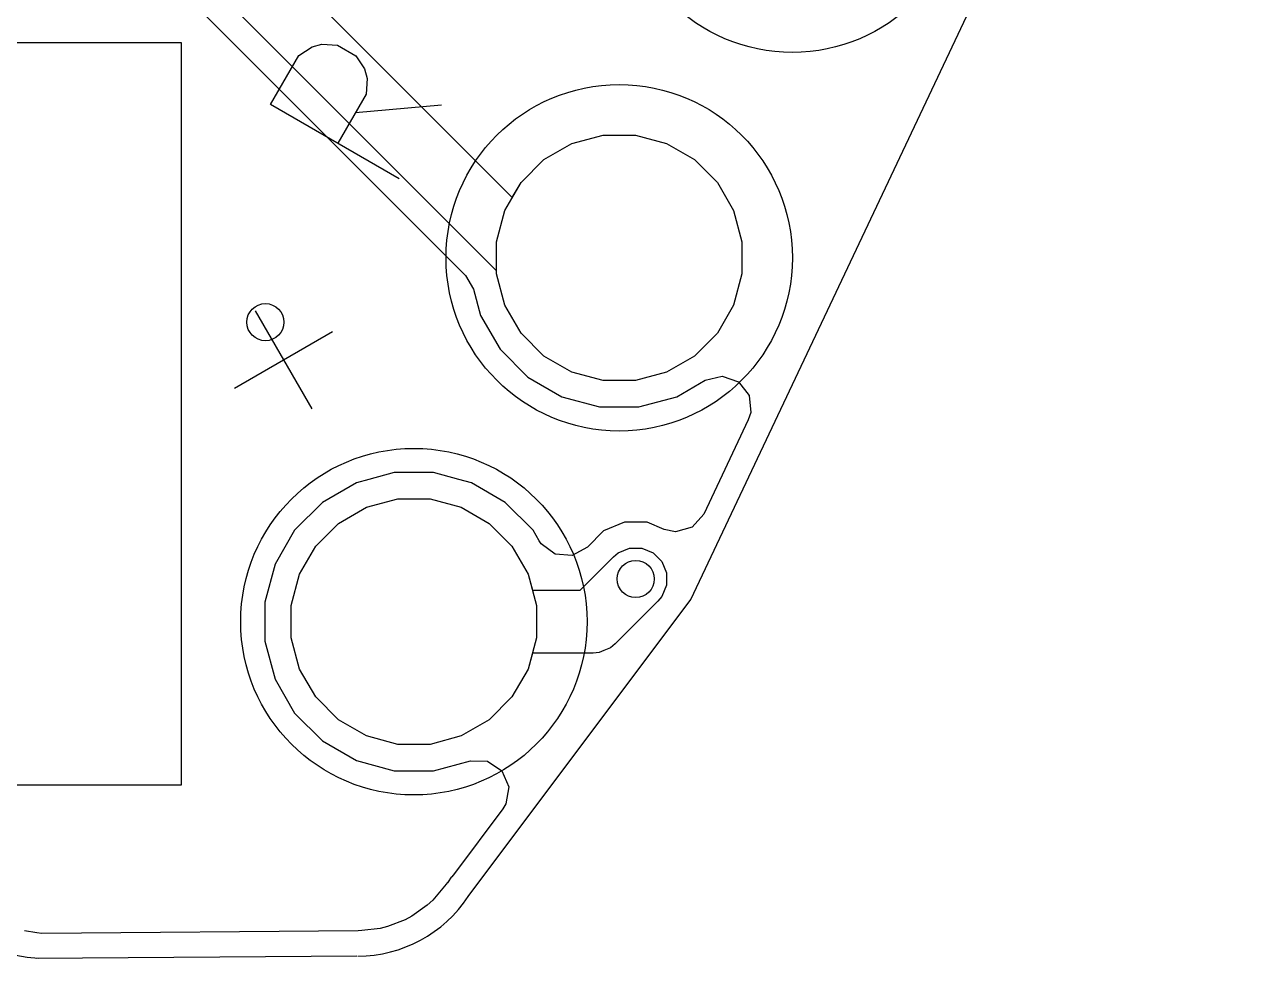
# Model space of a CAD drawing. Extents: x -28 to 34.6, y -6.7 to 48.3.
# Drawn here: x 16.241 to 21.24, y -6.558 to -2.787 of the extents above; entities that cross this region are included whole.
import ezdxf

# ---------------------------------------------------------------- set-up
doc = ezdxf.new("R2010")
doc.units = 0
doc.layers.add('BLACK', color=7, linetype='CONTINUOUS')

msp = doc.modelspace()

# ---------------------------------------------------------------- linework, layer by layer
at = {"layer": 'BLACK', "linetype": 'CONTINUOUS'}
for p, q in [((18.934332, -5.108498), (25.084332, 7.891502)), ((16.921332, -2.194449), (18.212276, -3.485394)), ((18.14861, -3.780938), (16.704529, -2.336858)), ((16.600112, -2.376832), (18.022831, -3.79955)), ((15.874332, -2.858498), (16.874332, -2.858498)), ((16.874332, -2.858498), (16.874332, -5.858498)), ((17.349427, -2.910754), (17.402742, -2.875552)), ((17.402742, -2.875552), (17.441771, -2.865094)), ((17.441771, -2.865094), (17.505544, -2.868922)), ((17.505544, -2.868922), (17.579774, -2.911779)), ((17.235141, -3.108702), (17.349427, -2.910754)), ((17.579774, -2.911779), (17.614976, -2.965094)), ((17.614976, -2.965094), (17.625434, -3.004124)), ((17.625434, -3.004124), (17.621606, -3.067897)), ((17.621606, -3.067897), (17.50732, -3.265845)), ((17.754756, -3.408702), (17.235141, -3.108702)), ((17.926185, -3.111779), (17.578749, -3.142127)), ((18.45299, -3.266558), (18.579069, -3.232776)), ((18.45299, -3.266558), (18.579069, -3.232776)), ((18.579069, -3.232776), (18.709595, -3.232776)), ((18.579069, -3.232776), (18.709595, -3.232776)), ((18.709595, -3.232776), (18.835674, -3.266558)), ((18.709595, -3.232776), (18.835674, -3.266558)), ((18.339951, -3.331821), (18.45299, -3.266558)), ((18.339951, -3.331821), (18.45299, -3.266558)), ((18.835674, -3.266558), (18.948713, -3.331821)), ((18.835674, -3.266558), (18.948713, -3.331821)), ((18.247655, -3.424117), (18.339951, -3.331821)), ((18.247655, -3.424117), (18.339951, -3.331821)), ((18.948713, -3.331821), (19.041009, -3.424117)), ((18.948713, -3.331821), (19.041009, -3.424117)), ((18.182392, -3.537156), (18.247655, -3.424117)), ((18.212276, -3.485394), (18.247655, -3.424117)), ((19.041009, -3.424117), (19.106272, -3.537156)), ((19.041009, -3.424117), (19.106272, -3.537156)), ((18.14861, -3.663235), (18.182392, -3.537156)), ((19.106272, -3.537156), (19.140054, -3.663235)), ((19.106272, -3.537156), (19.140054, -3.663235)), ((18.14861, -3.793761), (18.14861, -3.663235)), ((19.140054, -3.663235), (19.140054, -3.793761)), ((19.140054, -3.663235), (19.140054, -3.793761)), ((18.14861, -3.793761), (18.14861, -3.780938)), ((18.182392, -3.91984), (18.14861, -3.793761)), ((18.182392, -3.91984), (18.14861, -3.793761)), ((19.140054, -3.793761), (19.106272, -3.91984)), ((19.140054, -3.793761), (19.106272, -3.91984)), ((18.022831, -3.79955), (18.054924, -3.855136)), ((18.054924, -3.855136), (18.083263, -3.960895)), ((17.173397, -3.942778), (17.401968, -4.338676)), ((18.247655, -4.032879), (18.182392, -3.91984)), ((18.247655, -4.032879), (18.182392, -3.91984)), ((19.106272, -3.91984), (19.041009, -4.032879)), ((19.106272, -3.91984), (19.041009, -4.032879)), ((18.083263, -3.960895), (18.083265, -3.9609)), ((18.083265, -3.9609), (18.162532, -4.098196)), ((17.089734, -4.255013), (17.485631, -4.026441)), ((18.339951, -4.125175), (18.247655, -4.032879)), ((18.339951, -4.125175), (18.247655, -4.032879)), ((19.041009, -4.032879), (18.948713, -4.125175)), ((19.041009, -4.032879), (18.948713, -4.125175)), ((18.162532, -4.098196), (18.274634, -4.210298)), ((18.45299, -4.190438), (18.339951, -4.125175)), ((18.45299, -4.190438), (18.339951, -4.125175)), ((18.948713, -4.125175), (18.835674, -4.190438)), ((18.948713, -4.125175), (18.835674, -4.190438)), ((18.579069, -4.22422), (18.45299, -4.190438)), ((18.579069, -4.22422), (18.45299, -4.190438)), ((18.835674, -4.190438), (18.709595, -4.22422)), ((18.835674, -4.190438), (18.709595, -4.22422)), ((18.274634, -4.210298), (18.41193, -4.289565)), ((18.709595, -4.22422), (18.579069, -4.22422)), ((18.709595, -4.22422), (18.579069, -4.22422)), ((18.876734, -4.289565), (18.992104, -4.222956)), ((18.992104, -4.222956), (19.060002, -4.206484)), ((19.060002, -4.206484), (19.126029, -4.229336)), ((19.126029, -4.229336), (19.16922, -4.284258)), ((18.41193, -4.289565), (18.565064, -4.330598)), ((18.7236, -4.330598), (18.876734, -4.289565)), ((19.16922, -4.284258), (19.175861, -4.353811)), ((18.565064, -4.330598), (18.565066, -4.330598)), ((18.565066, -4.330598), (18.723598, -4.330598)), ((18.723598, -4.330598), (18.7236, -4.330598)), ((19.166192, -4.383371), (18.985964, -4.764342)), ((19.175861, -4.353811), (19.166192, -4.383371)), ((17.735064, -4.596398), (17.632974, -4.623753)), ((17.8936, -4.596398), (17.735064, -4.596398)), ((17.995689, -4.623753), (17.8936, -4.596398)), ((17.581929, -4.637431), (17.444635, -4.716697)), ((17.632974, -4.623753), (17.581929, -4.637431)), ((18.046735, -4.637431), (17.995689, -4.623753)), ((18.18403, -4.716698), (18.046734, -4.637431)), ((18.046734, -4.637431), (18.046735, -4.637431)), ((17.444632, -4.716699), (17.332533, -4.828798)), ((17.444635, -4.716697), (17.444632, -4.716699)), ((17.509951, -4.801821), (17.62299, -4.736558)), ((17.509951, -4.801821), (17.62299, -4.736558)), ((17.62299, -4.736558), (17.749069, -4.702776)), ((17.62299, -4.736558), (17.749069, -4.702776)), ((17.749069, -4.702776), (17.879595, -4.702776)), ((17.749069, -4.702776), (17.879595, -4.702776)), ((17.879595, -4.702776), (18.005674, -4.736558)), ((17.879595, -4.702776), (18.005674, -4.736558)), ((18.005674, -4.736558), (18.118713, -4.801821)), ((18.005674, -4.736558), (18.118713, -4.801821)), ((18.296132, -4.8288), (18.18403, -4.716698)), ((18.665558, -4.797), (18.581362, -4.831874)), ((18.66556, -4.796999), (18.665558, -4.797)), ((18.665562, -4.796999), (18.66556, -4.796999)), ((18.756702, -4.796999), (18.665562, -4.796999)), ((18.756703, -4.796999), (18.756702, -4.796999)), ((18.826423, -4.825877), (18.756703, -4.796999)), ((18.985964, -4.764342), (18.939501, -4.816524)), ((17.332531, -4.828801), (17.253265, -4.966095)), ((17.332533, -4.828798), (17.332531, -4.828801)), ((17.417655, -4.894117), (17.509951, -4.801821)), ((17.417655, -4.894117), (17.509951, -4.801821)), ((18.118713, -4.801821), (18.211009, -4.894117)), ((18.118713, -4.801821), (18.211009, -4.894117)), ((18.296133, -4.828801), (18.296132, -4.8288)), ((18.296134, -4.828803), (18.296133, -4.828801)), ((18.320856, -4.871624), (18.296134, -4.828803)), ((18.581353, -4.831879), (18.515924, -4.897308)), ((18.581362, -4.831874), (18.581353, -4.831879)), ((18.872203, -4.835304), (18.826423, -4.825877)), ((18.939501, -4.816524), (18.872203, -4.835304)), ((17.352392, -5.007156), (17.417655, -4.894117)), ((17.352392, -5.007156), (17.417655, -4.894117)), ((18.211009, -4.894117), (18.276272, -5.007156)), ((18.211009, -4.894117), (18.276272, -5.007156)), ((18.328976, -4.883935), (18.320856, -4.871624)), ((18.384909, -4.925807), (18.328976, -4.883935)), ((18.515924, -4.897308), (18.4546, -4.930793)), ((18.4546, -4.930793), (18.384909, -4.925807)), ((18.486126, -5.071498), (18.621329, -4.936296)), ((18.621329, -4.936296), (18.640574, -4.920502)), ((18.640574, -4.920502), (18.686355, -4.901539)), ((18.686355, -4.901539), (18.735909, -4.901539)), ((18.735909, -4.901539), (18.78169, -4.920502)), ((18.78169, -4.920502), (18.816728, -4.95554)), ((17.253265, -4.966096), (17.212232, -5.11923)), ((17.253265, -4.966095), (17.253265, -4.966096)), ((18.816728, -4.95554), (18.835691, -5.001321)), ((17.31861, -5.133235), (17.352392, -5.007156)), ((17.31861, -5.133235), (17.352392, -5.007156)), ((18.276272, -5.007156), (18.293512, -5.071498)), ((18.276272, -5.007156), (18.310054, -5.133235)), ((18.835691, -5.001321), (18.835691, -5.050875)), ((18.293512, -5.071498), (18.486126, -5.071498)), ((18.816728, -5.096656), (18.800934, -5.115901)), ((18.835691, -5.050875), (18.816728, -5.096656)), ((17.212232, -5.11923), (17.212232, -5.277766)), ((17.31861, -5.263761), (17.31861, -5.133235)), ((17.31861, -5.263761), (17.31861, -5.133235)), ((18.034332, -6.308498), (18.934332, -5.108498)), ((18.310054, -5.133235), (18.310054, -5.263761)), ((18.800934, -5.115901), (18.628535, -5.288301)), ((17.212232, -5.277766), (17.253265, -5.4309)), ((17.352392, -5.38984), (17.31861, -5.263761)), ((17.352392, -5.38984), (17.31861, -5.263761)), ((18.310054, -5.263761), (18.276272, -5.38984)), ((18.628535, -5.288301), (18.60929, -5.304094)), ((18.293512, -5.325498), (18.276272, -5.38984)), ((18.538732, -5.325498), (18.293512, -5.325498)), ((18.563508, -5.323058), (18.538732, -5.325498)), ((18.563509, -5.323058), (18.563508, -5.323058)), ((18.582472, -5.315202), (18.563509, -5.323058)), ((18.609289, -5.304095), (18.582472, -5.315202)), ((18.60929, -5.304094), (18.609289, -5.304095)), ((17.417655, -5.502879), (17.352392, -5.38984)), ((17.417655, -5.502879), (17.352392, -5.38984)), ((18.276272, -5.38984), (18.211009, -5.502879)), ((18.276272, -5.38984), (18.211009, -5.502879)), ((17.253265, -5.4309), (17.332532, -5.568196)), ((17.509951, -5.595175), (17.417655, -5.502879)), ((17.509951, -5.595175), (17.417655, -5.502879)), ((18.211009, -5.502879), (18.118713, -5.595175)), ((18.211009, -5.502879), (18.118713, -5.595175)), ((17.332532, -5.568196), (17.444634, -5.680298)), ((17.62299, -5.660438), (17.509951, -5.595175)), ((17.62299, -5.660438), (17.509951, -5.595175)), ((18.118713, -5.595175), (18.005674, -5.660438)), ((18.118713, -5.595175), (18.005674, -5.660438)), ((17.444634, -5.680298), (17.58193, -5.759565)), ((17.749069, -5.69422), (17.62299, -5.660438)), ((17.749069, -5.69422), (17.62299, -5.660438)), ((17.879595, -5.69422), (17.749069, -5.69422)), ((17.879595, -5.69422), (17.749069, -5.69422)), ((18.005674, -5.660438), (17.879595, -5.69422)), ((18.005674, -5.660438), (17.879595, -5.69422)), ((17.58193, -5.759565), (17.735064, -5.800598)), ((17.8936, -5.800598), (18.042665, -5.760655)), ((18.042665, -5.760655), (18.112512, -5.762318)), ((18.112512, -5.762318), (18.170375, -5.80148)), ((17.735064, -5.800598), (17.735066, -5.800598)), ((17.735066, -5.800598), (17.893598, -5.800598)), ((17.893598, -5.800598), (17.8936, -5.800598)), ((18.170375, -5.80148), (18.19788, -5.865708)), ((16.874332, -5.858498), (15.874332, -5.858498)), ((18.19788, -5.865708), (18.186294, -5.93461)), ((18.186294, -5.93461), (18.173957, -5.95483)), ((18.173957, -5.95483), (17.978142, -6.215916)), ((17.965126, -6.230807), (17.952412, -6.250156)), ((17.968062, -6.229329), (17.965126, -6.230807)), ((17.978073, -6.216008), (17.968062, -6.229329)), ((17.978142, -6.215916), (17.978073, -6.216008)), ((17.945365, -6.259156), (17.890924, -6.323144)), ((17.949382, -6.253796), (17.945365, -6.259156)), ((17.950053, -6.253296), (17.949382, -6.253796)), ((17.952412, -6.250156), (17.950053, -6.253296)), ((17.868375, -6.343823), (17.806226, -6.388048)), ((17.890924, -6.323144), (17.868375, -6.343823)), ((17.806226, -6.388048), (17.779302, -6.402575)), ((17.60397, -6.447008), (17.589622, -6.447952)), ((17.678562, -6.437729), (17.60397, -6.447008)), ((17.708225, -6.430235), (17.678562, -6.437729)), ((17.779302, -6.402575), (17.708225, -6.430235)), ((16.289919, -6.456158), (16.24059, -6.447952)), ((16.311226, -6.457835), (16.289919, -6.456158)), ((17.589622, -6.447952), (16.311226, -6.457835)), ((16.290531, -6.558498), (17.584332, -6.548498))]:
    msp.add_line(p, q, dxfattribs=at)
at = {"layer": 'BLACK'}
for centre, radius in [((19.344332, -2.198498), 0.7), ((18.644332, -3.728498), 0.7), ((17.214332, -3.988498), 0.075), ((17.814332, -5.198498), 0.7), ((18.711132, -5.026098), 0.075)]:
    msp.add_circle(centre, radius, dxfattribs=at)
for centre, radius, start, end in [((16.31513, -6.08734), 0.471481, -179.996232, -92.122032), ((17.58753, -6.01494), 0.53461, -89.994534, -33.305728)]:
    msp.add_arc(centre, radius, start, end, dxfattribs=at)

doc.saveas('drawing.dxf')
